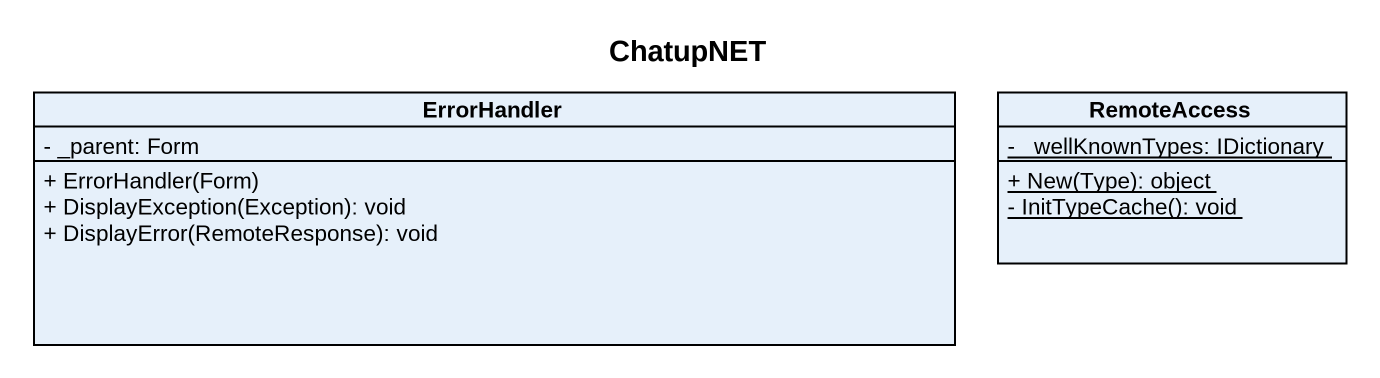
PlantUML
@startuml
title ChatupNET
hide circle
hide empty members
skinparam classAttributeIconSize 0
class ErrorHandler {
  - _parent: Form
  + ErrorHandler(Form)
  + DisplayException(Exception): void
  + DisplayError(RemoteResponse): void
}
class RemoteAccess {
  {static} - _wellKnownTypes: IDictionary
  {static} + New(Type): object
  {static} - InitTypeCache(): void
}
@enduml
